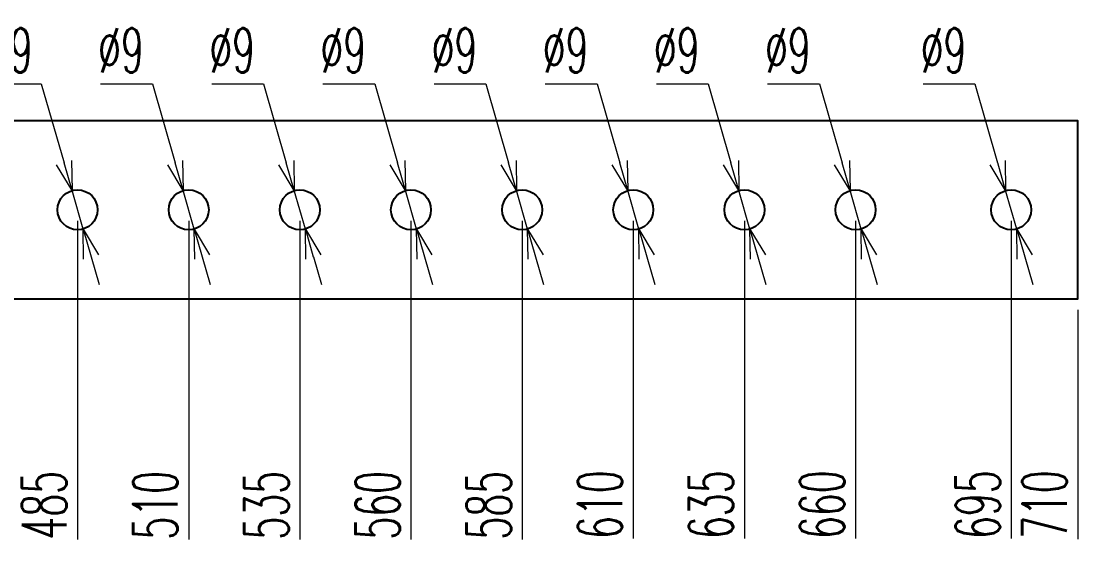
# Model space of a CAD drawing. Header units: millimetres. Extents: x 173893 to 258446, y -176540 to -123824.
# Drawn here: x 191996.5 to 192234.2, y -160366 to -160245.8 of the extents above; entities that cross this region are included whole.
import ezdxf

# ---------------------------------------------------------------- set-up
doc = ezdxf.new("R2010")
doc.units = ezdxf.units.MM
doc.header["$LTSCALE"] = 3
doc.layers.add('@.DM. NÉT CHÍNH', color=7, linetype='Continuous')
doc.styles.add('Ann_w01', font='romans.shx', dxfattribs={"width": 0.6, "bigfont": 'chineset.shx'})
doc.dimstyles.new('Dim 01_SC05', dxfattribs={"dimscale": 5, "dimtxt": 2, "dimasz": 1.3, "dimexe": 0.5, "dimexo": 0.5, "dimgap": 0.5, "dimtad": 1, "dimtoh": 1, "dimdec": 1, "dimzin": 12, "dimdsep": 46, "dimtxsty": 'Ann_w01', "dimblk": 'OPEN30', "dimcen": 1.5, "dimclrd": 6, "dimclre": 6, "dimclrt": 3, "dimadec": 1, "dimazin": 3, "dimtm": 1e-09, "dimtfac": 1, "dimtdec": 1, "dimtmove": 0, "dimatfit": 3, "dimldrblk": 'OPEN30', "dimfxl": 1, "dimtolj": 1, "dimlwd": 20, "dimlwe": 20, "dimarcsym": 0})

# ---------------------------------------------------------------- blocks, each defined once
blk = doc.blocks.new('*D4178')
at = {"layer": '@.DM. NÉT CHÍNH', "color": 6, "linetype": 'Continuous', "lineweight": 20, "transparency": 16777216}
blk.add_line((192009.17, -160290.68), (192009.17, -160362.32), dxfattribs=at)
at = {"layer": 'Defpoints', "color": 0, "linetype": 'Continuous', "transparency": 16777216}
for p in [(191524.17, -160288.18), (192009.17, -160288.18), (192009.17, -160344.39)]:
    blk.add_point(p, dxfattribs=at)
at = {"layer": '@.DM. NÉT CHÍNH', "color": 3, "linetype": 'Continuous', "transparency": 16777216, "insert": (192001.67, -160354.6), "char_height": 10, "attachment_point": 5, "rotation": 90, "style": 'Ann_w01'}
blk.add_mtext('\\A1;485', dxfattribs=at)
blk = doc.blocks.new('_Open30')
at = {"color": 0, "linetype": 'ByBlock', "lineweight": -2}
for p, q in [((-1, 0.268), (0, 0)), ((0, 0), (-1, -0.268)), ((0, 0), (-1, 0))]:
    blk.add_line(p, q, dxfattribs=at)
blk = doc.blocks.new('*D4179')
at = {"layer": '@.DM. NÉT CHÍNH', "color": 6, "linetype": 'Continuous', "lineweight": 20, "transparency": 16777216}
blk.add_line((192034.17, -160290.68), (192034.17, -160362.32), dxfattribs=at)
at = {"layer": 'Defpoints', "color": 0, "linetype": 'Continuous', "transparency": 16777216}
for p in [(191524.17, -160288.18), (192034.17, -160288.18), (192034.17, -160344.39)]:
    blk.add_point(p, dxfattribs=at)
at = {"layer": '@.DM. NÉT CHÍNH', "color": 3, "linetype": 'Continuous', "transparency": 16777216, "insert": (192026.67, -160354.6), "char_height": 10, "attachment_point": 5, "rotation": 90, "style": 'Ann_w01'}
blk.add_mtext('\\A1;510', dxfattribs=at)
blk = doc.blocks.new('*D4180')
at = {"layer": '@.DM. NÉT CHÍNH', "color": 6, "linetype": 'Continuous', "lineweight": 20, "transparency": 16777216}
blk.add_line((192059.17, -160290.68), (192059.17, -160362.32), dxfattribs=at)
at = {"layer": 'Defpoints', "color": 0, "linetype": 'Continuous', "transparency": 16777216}
for p in [(191524.17, -160288.18), (192059.17, -160288.18), (192059.17, -160344.39)]:
    blk.add_point(p, dxfattribs=at)
at = {"layer": '@.DM. NÉT CHÍNH', "color": 3, "linetype": 'Continuous', "transparency": 16777216, "insert": (192051.67, -160354.6), "char_height": 10, "attachment_point": 5, "rotation": 90, "style": 'Ann_w01'}
blk.add_mtext('\\A1;535', dxfattribs=at)
blk = doc.blocks.new('*D4181')
at = {"layer": '@.DM. NÉT CHÍNH', "color": 6, "linetype": 'Continuous', "lineweight": 20, "transparency": 16777216}
blk.add_line((192084.17, -160290.68), (192084.17, -160362.32), dxfattribs=at)
at = {"layer": 'Defpoints', "color": 0, "linetype": 'Continuous', "transparency": 16777216}
for p in [(191524.17, -160288.18), (192084.17, -160288.18), (192084.17, -160344.39)]:
    blk.add_point(p, dxfattribs=at)
at = {"layer": '@.DM. NÉT CHÍNH', "color": 3, "linetype": 'Continuous', "transparency": 16777216, "insert": (192076.67, -160354.6), "char_height": 10, "attachment_point": 5, "rotation": 90, "style": 'Ann_w01'}
blk.add_mtext('\\A1;560', dxfattribs=at)
blk = doc.blocks.new('*D4182')
at = {"layer": '@.DM. NÉT CHÍNH', "color": 6, "linetype": 'Continuous', "lineweight": 20, "transparency": 16777216}
blk.add_line((192109.17, -160290.68), (192109.17, -160362.32), dxfattribs=at)
at = {"layer": 'Defpoints', "color": 0, "linetype": 'Continuous', "transparency": 16777216}
for p in [(191524.17, -160288.18), (192109.17, -160288.18), (192109.17, -160344.39)]:
    blk.add_point(p, dxfattribs=at)
at = {"layer": '@.DM. NÉT CHÍNH', "color": 3, "linetype": 'Continuous', "transparency": 16777216, "insert": (192101.67, -160354.6), "char_height": 10, "attachment_point": 5, "rotation": 90, "style": 'Ann_w01'}
blk.add_mtext('\\A1;585', dxfattribs=at)
blk = doc.blocks.new('*D4183')
at = {"layer": '@.DM. NÉT CHÍNH', "color": 6, "linetype": 'Continuous', "lineweight": 20, "transparency": 16777216}
blk.add_line((192134.17, -160290.68), (192134.17, -160362.03), dxfattribs=at)
at = {"layer": 'Defpoints', "color": 0, "linetype": 'Continuous', "transparency": 16777216}
for p in [(191524.17, -160288.18), (192134.17, -160288.18), (192134.17, -160344.39)]:
    blk.add_point(p, dxfattribs=at)
at = {"layer": '@.DM. NÉT CHÍNH', "color": 3, "linetype": 'Continuous', "transparency": 16777216, "insert": (192126.67, -160354.46), "char_height": 10, "attachment_point": 5, "rotation": 90, "style": 'Ann_w01'}
blk.add_mtext('\\A1;610', dxfattribs=at)
blk = doc.blocks.new('*D4160')
at = {"layer": '@.DM. NÉT CHÍNH', "color": 6, "linetype": 'Continuous', "lineweight": 20, "transparency": 16777216}
blk.add_line((192159.17, -160290.68), (192159.17, -160362.03), dxfattribs=at)
at = {"layer": 'Defpoints', "color": 0, "linetype": 'Continuous', "transparency": 16777216}
for p in [(191524.17, -160288.18), (192159.17, -160288.18), (192159.17, -160344.39)]:
    blk.add_point(p, dxfattribs=at)
at = {"layer": '@.DM. NÉT CHÍNH', "color": 3, "linetype": 'Continuous', "transparency": 16777216, "insert": (192151.67, -160354.46), "char_height": 10, "attachment_point": 5, "rotation": 90, "style": 'Ann_w01'}
blk.add_mtext('\\A1;635', dxfattribs=at)
blk = doc.blocks.new('*D4161')
at = {"layer": '@.DM. NÉT CHÍNH', "color": 6, "linetype": 'Continuous', "lineweight": 20, "transparency": 16777216}
blk.add_line((192219.17, -160290.68), (192219.17, -160362.03), dxfattribs=at)
at = {"layer": 'Defpoints', "color": 0, "linetype": 'Continuous', "transparency": 16777216}
for p in [(191524.17, -160288.18), (192219.17, -160288.18), (192219.17, -160344.39)]:
    blk.add_point(p, dxfattribs=at)
at = {"layer": '@.DM. NÉT CHÍNH', "color": 3, "linetype": 'Continuous', "transparency": 16777216, "insert": (192211.67, -160354.46), "char_height": 10, "attachment_point": 5, "rotation": 90, "style": 'Ann_w01'}
blk.add_mtext('\\A1;695', dxfattribs=at)
blk = doc.blocks.new('*D4186')
at = {"layer": '@.DM. NÉT CHÍNH', "color": 6, "linetype": 'Continuous', "lineweight": 20, "transparency": 16777216}
blk.add_line((192234.17, -160310.68), (192234.17, -160362.18), dxfattribs=at)
at = {"layer": 'Defpoints', "color": 0, "linetype": 'Continuous', "transparency": 16777216}
for p in [(191524.17, -160288.18), (192234.17, -160308.18), (192234.17, -160344.25)]:
    blk.add_point(p, dxfattribs=at)
at = {"layer": '@.DM. NÉT CHÍNH', "color": 3, "linetype": 'Continuous', "transparency": 16777216, "insert": (192226.67, -160354.46), "char_height": 10, "attachment_point": 5, "rotation": 90, "style": 'Ann_w01'}
blk.add_mtext('\\A1;710', dxfattribs=at)
blk = doc.blocks.new('*D4189')
at = {"layer": '@.DM. NÉT CHÍNH', "color": 6, "linetype": 'Continuous', "lineweight": 20, "transparency": 16777216}
for p, q in [((192139.37, -160259.83), (192151.02, -160259.83)), ((192151.02, -160259.83), (192156.13, -160277.61)), ((192160.41, -160292.51), (192157.93, -160283.86)), ((192162.21, -160298.76), (192164.01, -160305))]:
    blk.add_line(p, q, dxfattribs=at)
at = {"layer": 'Defpoints', "color": 0, "linetype": 'Continuous', "transparency": 16777216}
for p in [(192157.93, -160283.86), (192160.41, -160292.51)]:
    blk.add_point(p, dxfattribs=at)
at = {"layer": '@.DM. NÉT CHÍNH', "color": 6, "linetype": 'Continuous', "lineweight": 20, "transparency": 16777216, "xscale": 6.5, "yscale": 6.5, "zscale": 6.5}
for p, rotation in [((192157.93, -160283.86), 286.0446950903127), ((192160.41, -160292.51), 106.0446950903127)]:
    blk.add_blockref('_Open30', p, dxfattribs=dict(at, rotation=rotation))
at = {"layer": '@.DM. NÉT CHÍNH', "color": 3, "linetype": 'Continuous', "transparency": 16777216, "insert": (192143.95, -160252.33), "char_height": 10, "attachment_point": 5, "style": 'Ann_w01'}
blk.add_mtext('\\A1;∅9', dxfattribs=at)
blk = doc.blocks.new('*D4195')
at = {"layer": '@.DM. NÉT CHÍNH', "color": 6, "linetype": 'Continuous', "lineweight": 20, "transparency": 16777216}
for p, q in [((192114.37, -160259.83), (192126.02, -160259.83)), ((192126.02, -160259.83), (192131.13, -160277.61)), ((192135.41, -160292.51), (192132.93, -160283.86)), ((192137.21, -160298.76), (192139.01, -160305))]:
    blk.add_line(p, q, dxfattribs=at)
at = {"layer": 'Defpoints', "color": 0, "linetype": 'Continuous', "transparency": 16777216}
for p in [(192132.93, -160283.86), (192135.41, -160292.51)]:
    blk.add_point(p, dxfattribs=at)
at = {"layer": '@.DM. NÉT CHÍNH', "color": 6, "linetype": 'Continuous', "lineweight": 20, "transparency": 16777216, "xscale": 6.5, "yscale": 6.5, "zscale": 6.5}
for p, rotation in [((192132.93, -160283.86), 286.0446950906956), ((192135.41, -160292.51), 106.0446950906956)]:
    blk.add_blockref('_Open30', p, dxfattribs=dict(at, rotation=rotation))
at = {"layer": '@.DM. NÉT CHÍNH', "color": 3, "linetype": 'Continuous', "transparency": 16777216, "insert": (192118.95, -160252.33), "char_height": 10, "attachment_point": 5, "style": 'Ann_w01'}
blk.add_mtext('\\A1;∅9', dxfattribs=at)
blk = doc.blocks.new('*D4196')
at = {"layer": '@.DM. NÉT CHÍNH', "color": 6, "linetype": 'Continuous', "lineweight": 20, "transparency": 16777216}
for p, q in [((192089.37, -160259.83), (192101.02, -160259.83)), ((192101.02, -160259.83), (192106.13, -160277.61)), ((192110.41, -160292.51), (192107.93, -160283.86)), ((192112.21, -160298.76), (192114.01, -160305))]:
    blk.add_line(p, q, dxfattribs=at)
at = {"layer": 'Defpoints', "color": 0, "linetype": 'Continuous', "transparency": 16777216}
for p in [(192107.93, -160283.86), (192110.41, -160292.51)]:
    blk.add_point(p, dxfattribs=at)
at = {"layer": '@.DM. NÉT CHÍNH', "color": 6, "linetype": 'Continuous', "lineweight": 20, "transparency": 16777216, "xscale": 6.5, "yscale": 6.5, "zscale": 6.5}
for p, rotation in [((192107.93, -160283.86), 286.04469509072), ((192110.41, -160292.51), 106.04469509072)]:
    blk.add_blockref('_Open30', p, dxfattribs=dict(at, rotation=rotation))
at = {"layer": '@.DM. NÉT CHÍNH', "color": 3, "linetype": 'Continuous', "transparency": 16777216, "insert": (192093.95, -160252.33), "char_height": 10, "attachment_point": 5, "style": 'Ann_w01'}
blk.add_mtext('\\A1;∅9', dxfattribs=at)
blk = doc.blocks.new('*D4198')
at = {"layer": '@.DM. NÉT CHÍNH', "color": 6, "linetype": 'Continuous', "lineweight": 20, "transparency": 16777216}
for p, q in [((192199.37, -160259.83), (192211.02, -160259.83)), ((192211.02, -160259.83), (192216.13, -160277.61)), ((192220.41, -160292.51), (192217.93, -160283.86)), ((192222.21, -160298.76), (192224.01, -160305))]:
    blk.add_line(p, q, dxfattribs=at)
at = {"layer": 'Defpoints', "color": 0, "linetype": 'Continuous', "transparency": 16777216}
for p in [(192217.93, -160283.86), (192220.41, -160292.51)]:
    blk.add_point(p, dxfattribs=at)
at = {"layer": '@.DM. NÉT CHÍNH', "color": 6, "linetype": 'Continuous', "lineweight": 20, "transparency": 16777216, "xscale": 6.5, "yscale": 6.5, "zscale": 6.5}
for p, rotation in [((192217.93, -160283.86), 286.0446950895492), ((192220.41, -160292.51), 106.0446950895492)]:
    blk.add_blockref('_Open30', p, dxfattribs=dict(at, rotation=rotation))
at = {"layer": '@.DM. NÉT CHÍNH', "color": 3, "linetype": 'Continuous', "transparency": 16777216, "insert": (192203.95, -160252.33), "char_height": 10, "attachment_point": 5, "style": 'Ann_w01'}
blk.add_mtext('\\A1;∅9', dxfattribs=at)
blk = doc.blocks.new('*D4199')
at = {"layer": '@.DM. NÉT CHÍNH', "color": 6, "linetype": 'Continuous', "lineweight": 20, "transparency": 16777216}
for p, q in [((192064.37, -160259.83), (192076.02, -160259.83)), ((192076.02, -160259.83), (192081.13, -160277.61)), ((192085.41, -160292.51), (192082.93, -160283.86)), ((192087.21, -160298.76), (192089.01, -160305))]:
    blk.add_line(p, q, dxfattribs=at)
at = {"layer": 'Defpoints', "color": 0, "linetype": 'Continuous', "transparency": 16777216}
for p in [(192082.93, -160283.86), (192085.41, -160292.51)]:
    blk.add_point(p, dxfattribs=at)
at = {"layer": '@.DM. NÉT CHÍNH', "color": 6, "linetype": 'Continuous', "lineweight": 20, "transparency": 16777216, "xscale": 6.5, "yscale": 6.5, "zscale": 6.5}
for p, rotation in [((192082.93, -160283.86), 286.0446950910517), ((192085.41, -160292.51), 106.0446950910517)]:
    blk.add_blockref('_Open30', p, dxfattribs=dict(at, rotation=rotation))
at = {"layer": '@.DM. NÉT CHÍNH', "color": 3, "linetype": 'Continuous', "transparency": 16777216, "insert": (192068.95, -160252.33), "char_height": 10, "attachment_point": 5, "style": 'Ann_w01'}
blk.add_mtext('\\A1;∅9', dxfattribs=at)
blk = doc.blocks.new('*D4190')
at = {"layer": '@.DM. NÉT CHÍNH', "color": 6, "linetype": 'Continuous', "lineweight": 20, "transparency": 16777216}
for p, q in [((192039.37, -160259.83), (192051.02, -160259.83)), ((192051.02, -160259.83), (192056.13, -160277.61)), ((192060.41, -160292.51), (192057.93, -160283.86)), ((192062.21, -160298.76), (192064.01, -160305))]:
    blk.add_line(p, q, dxfattribs=at)
at = {"layer": 'Defpoints', "color": 0, "linetype": 'Continuous', "transparency": 16777216}
for p in [(192057.93, -160283.86), (192060.41, -160292.51)]:
    blk.add_point(p, dxfattribs=at)
at = {"layer": '@.DM. NÉT CHÍNH', "color": 6, "linetype": 'Continuous', "lineweight": 20, "transparency": 16777216, "xscale": 6.5, "yscale": 6.5, "zscale": 6.5}
for p, rotation in [((192057.93, -160283.86), 286.0446950905443), ((192060.41, -160292.51), 106.0446950905443)]:
    blk.add_blockref('_Open30', p, dxfattribs=dict(at, rotation=rotation))
at = {"layer": '@.DM. NÉT CHÍNH', "color": 3, "linetype": 'Continuous', "transparency": 16777216, "insert": (192043.95, -160252.33), "char_height": 10, "attachment_point": 5, "style": 'Ann_w01'}
blk.add_mtext('\\A1;∅9', dxfattribs=at)
blk = doc.blocks.new('*D4191')
at = {"layer": '@.DM. NÉT CHÍNH', "color": 6, "linetype": 'Continuous', "lineweight": 20, "transparency": 16777216}
for p, q in [((192014.37, -160259.83), (192026.02, -160259.83)), ((192026.02, -160259.83), (192031.13, -160277.61)), ((192035.41, -160292.51), (192032.93, -160283.86)), ((192037.21, -160298.76), (192039.01, -160305))]:
    blk.add_line(p, q, dxfattribs=at)
at = {"layer": 'Defpoints', "color": 0, "linetype": 'Continuous', "transparency": 16777216}
for p in [(192032.93, -160283.86), (192035.41, -160292.51)]:
    blk.add_point(p, dxfattribs=at)
at = {"layer": '@.DM. NÉT CHÍNH', "color": 6, "linetype": 'Continuous', "lineweight": 20, "transparency": 16777216, "xscale": 6.5, "yscale": 6.5, "zscale": 6.5}
for p, rotation in [((192032.93, -160283.86), 286.0446950893444), ((192035.41, -160292.51), 106.0446950893444)]:
    blk.add_blockref('_Open30', p, dxfattribs=dict(at, rotation=rotation))
at = {"layer": '@.DM. NÉT CHÍNH', "color": 3, "linetype": 'Continuous', "transparency": 16777216, "insert": (192018.95, -160252.33), "char_height": 10, "attachment_point": 5, "style": 'Ann_w01'}
blk.add_mtext('\\A1;∅9', dxfattribs=at)
blk = doc.blocks.new('*D4192')
at = {"layer": '@.DM. NÉT CHÍNH', "color": 6, "linetype": 'Continuous', "lineweight": 20, "transparency": 16777216}
for p, q in [((191989.37, -160259.83), (192001.02, -160259.83)), ((192001.02, -160259.83), (192006.13, -160277.61)), ((192010.41, -160292.51), (192007.93, -160283.86)), ((192012.21, -160298.76), (192014.01, -160305))]:
    blk.add_line(p, q, dxfattribs=at)
at = {"layer": 'Defpoints', "color": 0, "linetype": 'Continuous', "transparency": 16777216}
for p in [(192007.93, -160283.86), (192010.41, -160292.51)]:
    blk.add_point(p, dxfattribs=at)
at = {"layer": '@.DM. NÉT CHÍNH', "color": 6, "linetype": 'Continuous', "lineweight": 20, "transparency": 16777216, "xscale": 6.5, "yscale": 6.5, "zscale": 6.5}
for p, rotation in [((192007.93, -160283.86), 286.0446950901102), ((192010.41, -160292.51), 106.0446950901102)]:
    blk.add_blockref('_Open30', p, dxfattribs=dict(at, rotation=rotation))
at = {"layer": '@.DM. NÉT CHÍNH', "color": 3, "linetype": 'Continuous', "transparency": 16777216, "insert": (191993.95, -160252.33), "char_height": 10, "attachment_point": 5, "style": 'Ann_w01'}
blk.add_mtext('\\A1;∅9', dxfattribs=at)
blk = doc.blocks.new('*D4185')
at = {"layer": '@.DM. NÉT CHÍNH', "color": 6, "linetype": 'Continuous', "lineweight": 20, "transparency": 16777216}
blk.add_line((192184.17, -160290.68), (192184.17, -160362.03), dxfattribs=at)
at = {"layer": 'Defpoints', "color": 0, "linetype": 'Continuous', "transparency": 16777216}
for p in [(191524.17, -160288.18), (192184.17, -160288.18), (192184.17, -160344.39)]:
    blk.add_point(p, dxfattribs=at)
at = {"layer": '@.DM. NÉT CHÍNH', "color": 3, "linetype": 'Continuous', "transparency": 16777216, "insert": (192176.67, -160354.46), "char_height": 10, "attachment_point": 5, "rotation": 90, "style": 'Ann_w01'}
blk.add_mtext('\\A1;660', dxfattribs=at)
blk = doc.blocks.new('*D4215')
at = {"layer": '@.DM. NÉT CHÍNH', "color": 6, "linetype": 'Continuous', "lineweight": 20, "transparency": 16777216}
for p, q in [((192164.37, -160259.83), (192176.02, -160259.83)), ((192176.02, -160259.83), (192181.13, -160277.61)), ((192185.41, -160292.51), (192182.93, -160283.86)), ((192187.21, -160298.76), (192189.01, -160305))]:
    blk.add_line(p, q, dxfattribs=at)
at = {"layer": 'Defpoints', "color": 0, "linetype": 'Continuous', "transparency": 16777216}
for p in [(192182.93, -160283.86), (192185.41, -160292.51)]:
    blk.add_point(p, dxfattribs=at)
at = {"layer": '@.DM. NÉT CHÍNH', "color": 6, "linetype": 'Continuous', "lineweight": 20, "transparency": 16777216, "xscale": 6.5, "yscale": 6.5, "zscale": 6.5}
for p, rotation in [((192182.93, -160283.86), 286.0446950900078), ((192185.41, -160292.51), 106.0446950900078)]:
    blk.add_blockref('_Open30', p, dxfattribs=dict(at, rotation=rotation))
at = {"layer": '@.DM. NÉT CHÍNH', "color": 3, "linetype": 'Continuous', "transparency": 16777216, "insert": (192168.95, -160252.33), "char_height": 10, "attachment_point": 5, "style": 'Ann_w01'}
blk.add_mtext('\\A1;∅9', dxfattribs=at)

msp = doc.modelspace()

# ---------------------------------------------------------------- linework, layer by layer
msp.add_lwpolyline([(191524.17, -160308.18), (192234.17, -160308.18), (192234.17, -160268.18), (191524.17, -160268.18)], close=True)
for centre in [(192009.17, -160288.18), (192034.17, -160288.18), (192059.17, -160288.18), (192084.17, -160288.18), (192109.17, -160288.18), (192134.17, -160288.18), (192159.17, -160288.18), (192184.17, -160288.18), (192219.17, -160288.18)]:
    msp.add_circle(centre, 4.5)

# ---------------------------------------------------------------- dimensions: what is measured, and where the dimension line sits
at = {"layer": '@.DM. NÉT CHÍNH', "linetype": 'Continuous'}
for p1, p2, picture, middle in [((192010.41, -160292.51), (192007.93, -160283.86), '*D4192', (191993.95, -160259.83)), ((192035.41, -160292.51), (192032.93, -160283.86), '*D4191', (192018.95, -160259.83)), ((192060.41, -160292.51), (192057.93, -160283.86), '*D4190', (192043.95, -160259.83)), ((192085.41, -160292.51), (192082.93, -160283.86), '*D4199', (192068.95, -160259.83)), ((192110.41, -160292.51), (192107.93, -160283.86), '*D4196', (192093.95, -160259.83)), ((192135.41, -160292.51), (192132.93, -160283.86), '*D4195', (192118.95, -160259.83)), ((192160.41, -160292.51), (192157.93, -160283.86), '*D4189', (192143.95, -160259.83)), ((192185.41, -160292.51), (192182.93, -160283.86), '*D4215', (192168.95, -160259.83)), ((192220.41, -160292.51), (192217.93, -160283.86), '*D4198', (192203.95, -160259.83))]:
    dim = msp.add_diameter_dim_2p(p1=p1, p2=p2, dimstyle='Dim 01_SC05', dxfattribs=at)
    dim.commit()
    dim.dimension.update_dxf_attribs({"geometry": picture, "text_midpoint": middle, "dimtype": 163})
for feature_location, offset, picture, middle in [((192009.17, -160288.18), (0, -56.21), '*D4178', (192001.67, -160354.6)), ((192034.17, -160288.18), (0, -56.21), '*D4179', (192026.67, -160354.6)), ((192059.17, -160288.18), (0, -56.21), '*D4180', (192051.67, -160354.6)), ((192084.17, -160288.18), (0, -56.21), '*D4181', (192076.67, -160354.6)), ((192109.17, -160288.18), (0, -56.21), '*D4182', (192101.67, -160354.6)), ((192134.17, -160288.18), (0, -56.21), '*D4183', (192126.67, -160354.46)), ((192159.17, -160288.18), (0, -56.21), '*D4160', (192151.67, -160354.46)), ((192219.17, -160288.18), (0, -56.21), '*D4161', (192211.67, -160354.46)), ((192234.17, -160308.18), (0, -36.06), '*D4186', (192226.67, -160354.46)), ((192184.17, -160288.18), (0, -56.21), '*D4185', (192176.67, -160354.46))]:
    dim = msp.add_ordinate_dim(feature_location=feature_location, offset=offset, dtype=1, origin=(191524.17, -160288.18), dimstyle='Dim 01_SC05', dxfattribs=at)
    dim.commit()
    dim.dimension.update_dxf_attribs({"geometry": picture, "text_midpoint": middle})

doc.saveas('drawing.dxf')
